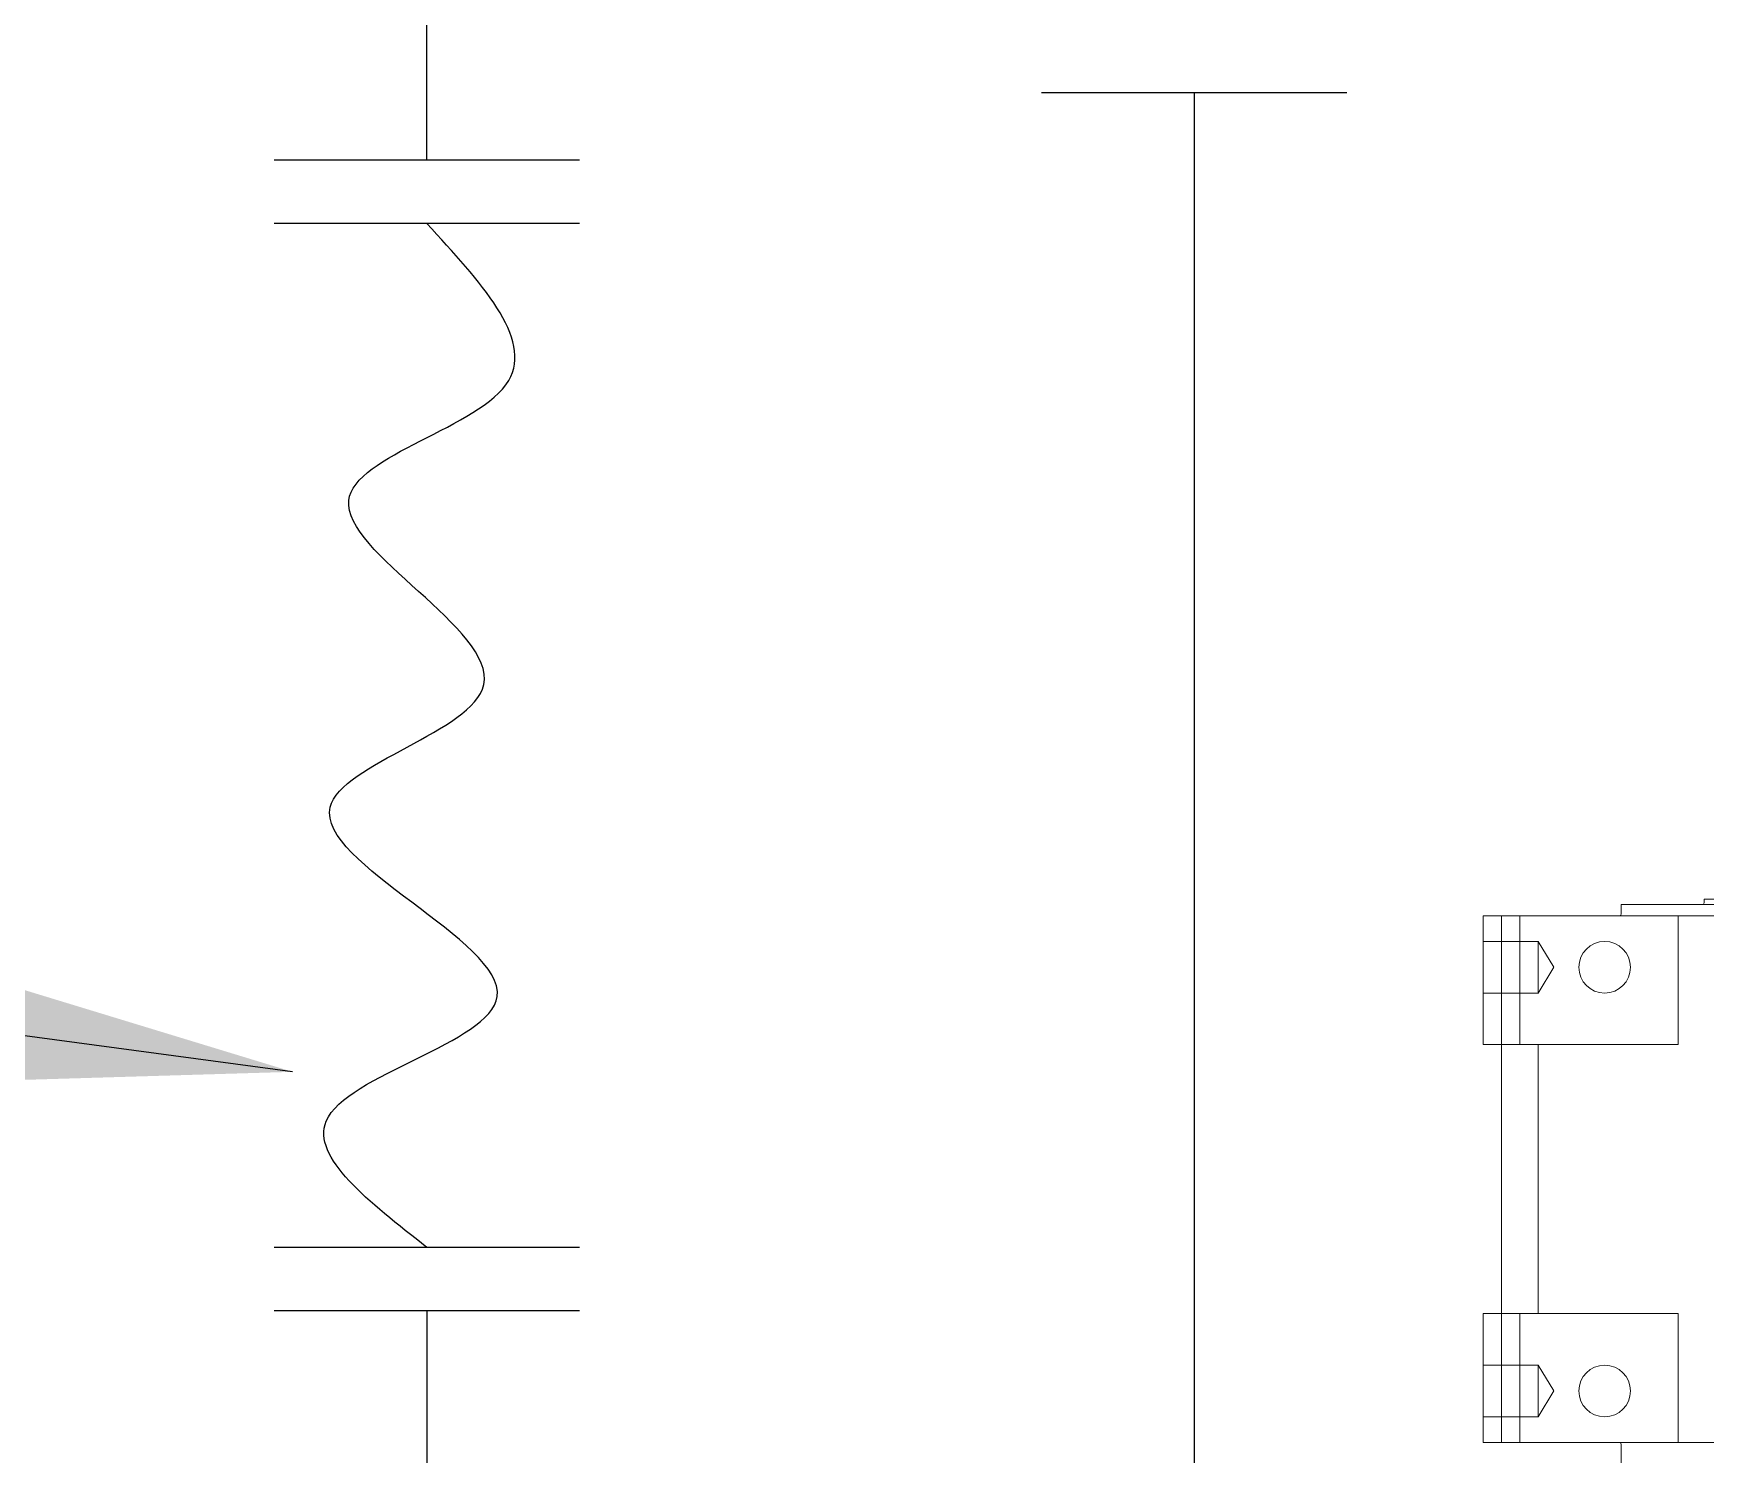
# Model space of a CAD drawing. Header units: millimetres. Extents: x -6314 to 11113, y -129 to 3675.
# Drawn here: x 6668 to 6767.8, y 1780.8 to 1865.6 of the extents above; entities that cross this region are included whole.
import ezdxf

# ---------------------------------------------------------------- set-up
doc = ezdxf.new("R2010")
doc.units = ezdxf.units.MM
doc.layers.add('Equipment', color=123, linetype='Continuous')
doc.dimstyles.new('ISO-25', dxfattribs={"dimtxt": 2.5, "dimasz": 2.5, "dimexe": 1.25, "dimexo": 0.625, "dimtad": 1, "dimtxsty": 'Standard', "dimcen": 2.5, "dimadec": 0, "dimazin": 0, "dimtfac": 1, "dimtmove": 0, "dimatfit": 3, "dimfxl": 1, "dimarcsym": 0})

# ---------------------------------------------------------------- blocks, each defined once
blk = doc.blocks.new('A$C22f65225')
at = {"layer": 'Equipment', "linetype": 'Continuous', "lineweight": 0, "extrusion": (0, 1, 0)}
for p, q in [((-17.5, 333.97), (17.5, 333.97)), ((-17.5, 333.97), (-17.5, 333.47)), ((-13, 334.27), (13, 334.27)), ((-13, 334.27), (-13, 334.07)), ((-23, 333.37), (-25, 333.37)), ((-25, 333.37), (-25, 326.37)), ((-24, 333.37), (-24, 326.37)), ((-23, 333.37), (-14.4, 333.37)), ((-23, 326.37), (-23, 333.37)), ((-14.4, 333.37), (14.4, 333.37)), ((-14.4, 326.37), (-14.4, 333.37)), ((-22, 331.97), (-25, 331.97)), ((-22, 331.97), (-22, 330.57)), ((-21.159, 330.57), (-22, 331.97)), ((-22, 330.57), (-22, 329.17)), ((-21.159, 330.57), (-22, 329.17)), ((-22, 329.17), (-25, 329.17)), ((-25, 326.37), (-23, 326.37)), ((-24, 326.37), (-24, 311.77)), ((-23, 326.37), (-14.4, 326.37)), ((-22, 311.77), (-22, 326.37)), ((-23, 311.77), (-25, 311.77)), ((-25, 311.77), (-25, 304.77)), ((-24, 311.77), (-24, 304.77)), ((-14.4, 311.77), (-23, 311.77)), ((-23, 304.77), (-23, 311.77)), ((-14.4, 304.77), (-14.4, 311.77)), ((-22, 308.97), (-25, 308.97)), ((-22, 308.97), (-22, 307.57)), ((-21.159, 307.57), (-22, 308.97)), ((-22, 307.57), (-22, 306.17)), ((-21.159, 307.57), (-22, 306.17)), ((-22, 306.17), (-25, 306.17)), ((-25, 304.77), (-23, 304.77)), ((-14.4, 304.77), (-23, 304.77)), ((-17.5, 304.67), (-17.5, 301.87)), ((14.4, 304.77), (-14.4, 304.77))]:
    blk.add_line(p, q, dxfattribs=at)
at = {"layer": 'Equipment', "linetype": 'Continuous', "lineweight": 0, "extrusion": (0, 0, -1)}
for centre in [(18.4, 330.57), (18.4, 307.57)]:
    blk.add_circle(centre, 1.4, dxfattribs=at)
for centre, start, end in [((13.1, 334.07), 180, 270), ((17.6, 333.47), 180, 270), ((17.6, 304.67), 90, 180)]:
    blk.add_arc(centre, 0.1, start, end, dxfattribs=at)

msp = doc.modelspace()

# ---------------------------------------------------------------- linework, layer by layer
msp.add_line((6691.503, 1858.05), (6691.503, 2381.722))
msp.add_line((6691.503, 1858.05), (6691.503, 2381.722))
at = {"linetype": 'Continuous', "lineweight": -3}
for p, q in [((6746.437, 1862.072), (6728.191, 1862.072)), ((6700.626, 1858.05), (6682.38, 1858.05)), ((6700.626, 1854.255), (6682.38, 1854.255)), ((6700.626, 1793.13), (6682.38, 1793.13)), ((6700.626, 1789.335), (6682.38, 1789.335))]:
    msp.add_line(p, q, dxfattribs=at)
for points in [[(6737.314, 1862.072), (6737.314, 1768.243), (6737.314, 1768.243)], [(6691.503, 1789.335), (6691.503, 1768.243), (6691.503, 1768.243)]]:
    msp.add_lwpolyline(points)
msp.add_spline([(6691.503, 1793.13), (6685.496, 1800.66), (6695.704, 1808.099), (6685.741, 1819.411), (6694.904, 1826.727), (6686.845, 1837.725), (6696.397, 1844.893), (6691.503, 1854.255)], degree=3)

# ---------------------------------------------------------------- block references
at = {"xscale": 1.1, "yscale": 1.1, "zscale": 1.1}
msp.add_blockref('A$C22f65225', (6782.058, 1446.226), dxfattribs=at)

# ---------------------------------------------------------------- leaders
at = {"linetype": 'Continuous', "lineweight": -3}
msp.add_leader([(6683.49, 1803.609), (6624.557, 1811.499), (6545.471, 1811.499)], dimstyle='ISO-25', override={"dimscale": 10, "dimtad": 0}, dxfattribs=at)

doc.saveas('drawing.dxf')
